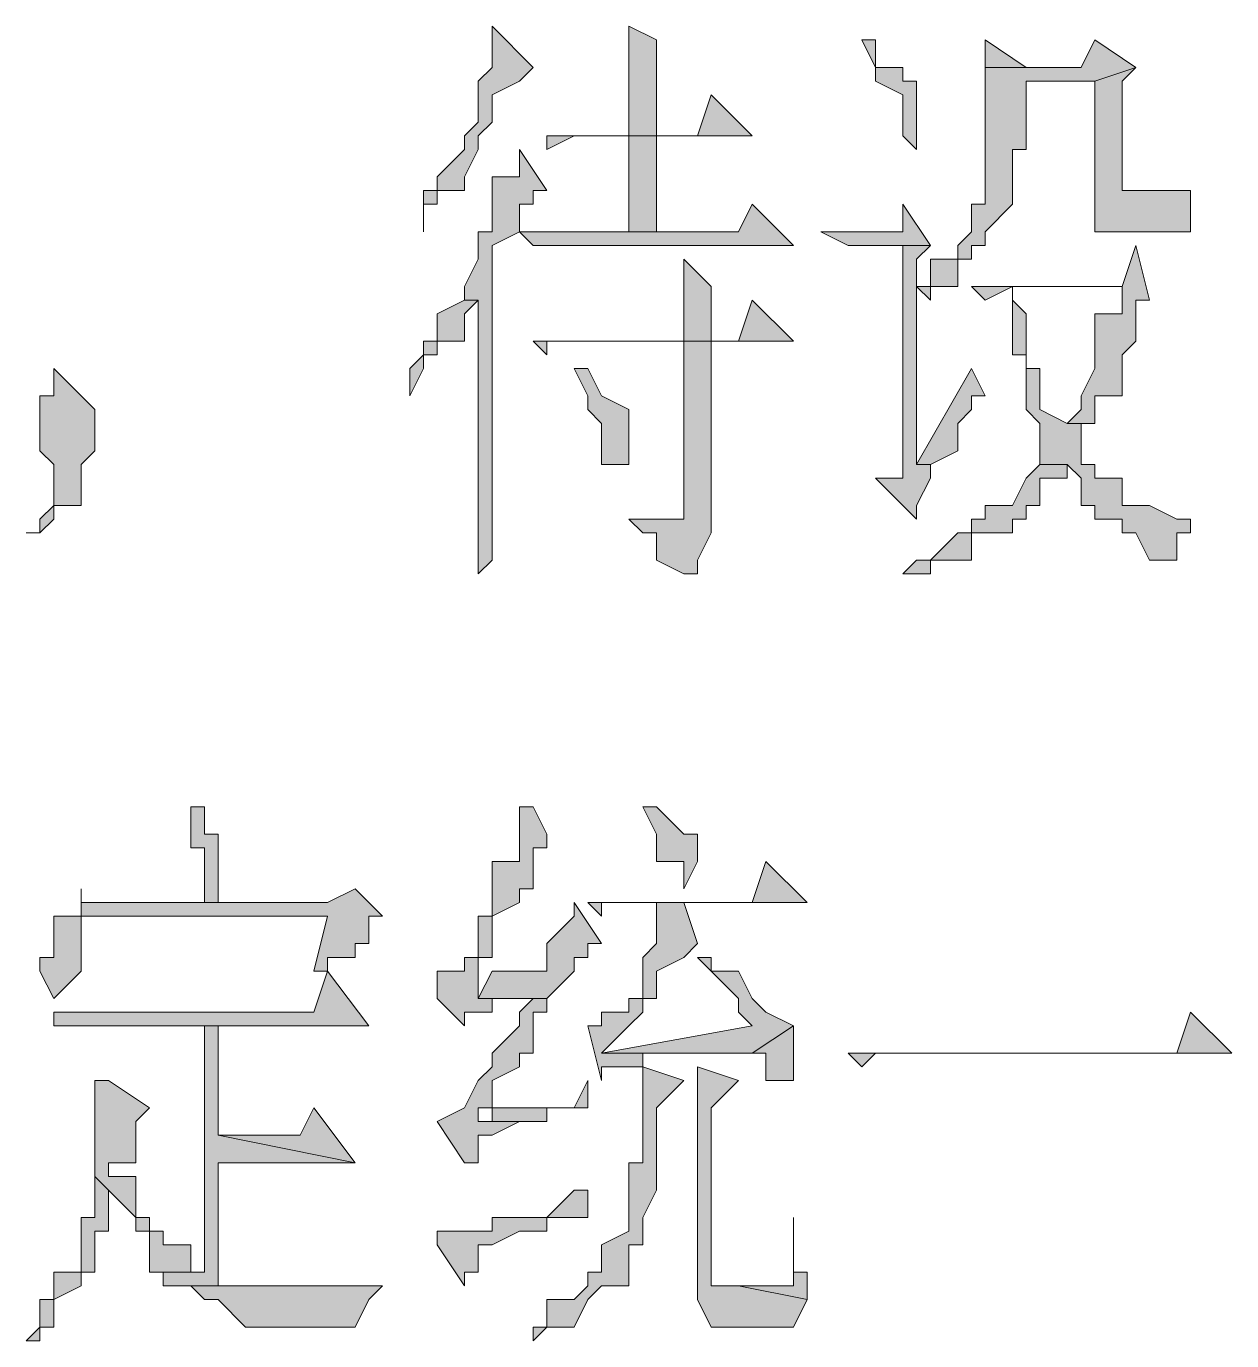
# Model space of a CAD drawing. Header units: millimetres. Extents: x 20 to 821, y 1 to 1134.
# Drawn here: x 672.48 to 688.32, y 529.88 to 547.16 of the extents above; entities that cross this region are included whole.
import ezdxf

# ---------------------------------------------------------------- set-up
doc = ezdxf.new("R2010")
doc.units = ezdxf.units.MM
doc.layers.add('1', color=7, linetype='Continuous')

msp = doc.modelspace()

# ---------------------------------------------------------------- hatches: boundary and pattern name
h = msp.add_hatch(color=0)
h.dxf.hatch_style = 2
h.paths.add_polyline_path([(678.6, 547.161732), (678.6, 546.621732), (678.42, 546.441732), (678.42, 545.901732), (678.24, 545.721732), (678.24, 545.541732), (677.88, 545.181732), (677.88, 545.001732), (677.7, 545.001732), (677.7, 544.461732), (677.7, 544.821732), (677.88, 544.821732), (677.88, 545.001732), (678.24, 545.001732), (678.24, 545.181732), (678.42, 545.541732), (678.42, 545.721732), (678.6, 545.901732), (678.6, 546.261732), (678.96, 546.441732), (679.14, 546.621732)])
h = msp.add_hatch(color=0)
h.dxf.hatch_style = 2
h.paths.add_polyline_path([(680.4, 547.161732), (680.4, 545.721732), (680.76, 545.721732), (680.76, 546.981732)])
h = msp.add_hatch(color=0)
h.dxf.hatch_style = 2
h.paths.add_polyline_path([(683.64, 546.981732), (683.46, 546.981732), (683.64, 546.621732), (683.64, 546.441732), (684, 546.261732), (684, 545.721732), (684.18, 545.541732), (684.18, 546.441732), (684, 546.441732), (684, 546.621732), (683.64, 546.621732)])
h = msp.add_hatch(color=0)
h.dxf.hatch_style = 2
h.paths.add_polyline_path([(686.52, 546.981732), (686.34, 546.621732), (685.08, 546.621732), (685.08, 546.441732), (685.08, 544.821732), (684.9, 544.821732), (684.9, 544.461732), (684.72, 544.281732), (684.72, 544.101732), (684.36, 544.101732), (684.36, 543.741732), (684.18, 543.741732), (684.36, 543.561732), (684.36, 543.741732), (684.72, 543.741732), (684.72, 544.101732), (684.9, 544.101732), (684.9, 544.281732), (685.08, 544.281732), (685.08, 544.461732), (685.44, 544.821732), (685.44, 545.541732), (685.62, 545.541732), (685.62, 546.441732), (686.52, 546.441732), (687.06, 546.621732)])
h = msp.add_hatch(color=0)
h.dxf.hatch_style = 2
h.paths.add_polyline_path([(685.08, 546.981732), (685.08, 546.621732), (685.62, 546.621732)])
h = msp.add_hatch(color=0)
h.dxf.hatch_style = 2
h.paths.add_polyline_path([(687.06, 546.621732), (686.52, 546.441732), (686.52, 544.461732), (686.88, 544.461732), (687.78, 544.461732), (687.78, 544.821732), (687.78, 545.001732), (687.06, 545.001732), (686.88, 545.001732), (686.88, 545.181732), (686.88, 546.441732)])
h = msp.add_hatch(color=0)
h.dxf.hatch_style = 2
h.paths.add_polyline_path([(681.48, 546.261732), (681.3, 545.721732), (679.32, 545.721732), (679.32, 545.541732), (679.68, 545.721732), (682.02, 545.721732)])
h = msp.add_hatch(color=0)
h.dxf.hatch_style = 2
h.paths.add_polyline_path([(680.4, 544.461732), (680.76, 544.461732), (680.76, 545.721732), (680.4, 545.721732)])
h = msp.add_hatch(color=0)
h.dxf.hatch_style = 2
h.paths.add_polyline_path([(678.96, 545.541732), (678.96, 545.181732), (678.6, 545.181732), (678.6, 544.461732), (678.42, 544.461732), (678.42, 544.101732), (678.24, 543.741732), (678.24, 543.561732), (678.42, 543.561732), (678.42, 539.961732), (678.6, 540.141732), (678.6, 544.101732), (678.6, 544.281732), (678.96, 544.461732), (678.96, 544.821732), (679.14, 544.821732), (679.14, 545.001732), (679.32, 545.001732)])
h = msp.add_hatch(color=0)
h.dxf.hatch_style = 2
h.paths.add_polyline_path([(687.6, 545.001732), (687.06, 545.001732), (687.78, 545.001732)])
h = msp.add_hatch(color=0)
h.dxf.hatch_style = 2
h.paths.add_polyline_path([(682.02, 544.821732), (681.84, 544.461732), (678.96, 544.461732), (679.14, 544.281732), (682.56, 544.281732)])
h = msp.add_hatch(color=0)
h.dxf.hatch_style = 2
h.paths.add_polyline_path([(684, 544.821732), (684, 544.461732), (682.92, 544.461732), (683.28, 544.281732), (684.36, 544.281732)])
h = msp.add_hatch(color=0)
h.dxf.hatch_style = 2
h.paths.add_polyline_path([(684.36, 544.281732), (684, 544.281732), (684, 541.401732), (684, 541.221732), (683.64, 541.221732), (684.18, 540.681732), (684.18, 540.861732), (684.36, 541.221732), (684.36, 541.401732), (684.18, 541.401732), (684.18, 544.101732)])
h = msp.add_hatch(color=0)
h.dxf.hatch_style = 2
h.paths.add_polyline_path([(687.06, 544.281732), (686.88, 543.741732), (684.9, 543.741732), (686.88, 543.741732), (686.88, 543.381732), (686.52, 543.381732), (686.52, 542.661732), (686.34, 542.301732), (686.34, 542.121732), (686.16, 541.941732), (686.52, 541.941732), (686.52, 542.121732), (686.52, 542.301732), (686.88, 542.301732), (686.88, 542.841732), (687.06, 543.021732), (687.06, 543.561732), (687.24, 543.561732)])
h = msp.add_hatch(color=0)
h.dxf.hatch_style = 2
h.paths.add_polyline_path([(681.12, 544.101732), (681.12, 543.021732), (681.48, 543.021732), (681.48, 543.741732)])
h = msp.add_hatch(color=0)
h.dxf.hatch_style = 2
h.paths.add_polyline_path([(684.9, 543.741732), (685.08, 543.561732), (685.44, 543.741732), (686.88, 543.741732)])
h = msp.add_hatch(color=0)
h.dxf.hatch_style = 2
h.paths.add_polyline_path([(685.44, 543.741732), (685.44, 542.841732), (685.62, 542.841732), (685.62, 542.121732), (685.8, 541.941732), (685.8, 541.401732), (686.16, 541.401732), (686.34, 541.221732), (686.34, 540.861732), (686.52, 540.861732), (686.52, 540.681732), (686.88, 540.681732), (686.88, 540.501732), (687.06, 540.501732), (687.24, 540.141732), (687.6, 540.141732), (687.6, 540.501732), (687.78, 540.501732), (687.78, 540.681732), (687.6, 540.681732), (687.24, 540.861732), (686.88, 540.861732), (686.88, 541.221732), (686.52, 541.221732), (686.52, 541.401732), (686.34, 541.401732), (686.34, 541.581732), (686.34, 541.941732), (686.16, 541.941732), (685.8, 542.121732), (685.8, 542.661732), (685.62, 542.661732), (685.62, 543.381732), (685.44, 543.561732)])
h = msp.add_hatch(color=0)
h.dxf.hatch_style = 2
h.paths.add_polyline_path([(678.24, 543.561732), (677.88, 543.381732), (677.88, 543.021732), (677.7, 543.021732), (677.7, 542.841732), (677.52, 542.661732), (677.52, 542.301732), (677.7, 542.661732), (677.7, 542.841732), (677.88, 542.841732), (677.88, 543.021732), (678.24, 543.021732), (678.24, 543.381732), (678.42, 543.561732)])
h = msp.add_hatch(color=0)
h.dxf.hatch_style = 2
h.paths.add_polyline_path([(682.02, 543.561732), (681.84, 543.021732), (679.14, 543.021732), (679.32, 542.841732), (679.32, 543.021732), (681.12, 543.021732), (682.56, 543.021732)])
h = msp.add_hatch(color=0)
h.dxf.hatch_style = 2
h.paths.add_polyline_path([(681.48, 543.021732), (681.12, 543.021732), (681.12, 540.861732), (681.12, 540.681732), (680.4, 540.681732), (680.58, 540.501732), (680.76, 540.501732), (680.76, 540.141732), (681.12, 539.961732), (681.3, 539.961732), (681.3, 540.141732), (681.48, 540.501732)])
h = msp.add_hatch(color=0)
h.dxf.hatch_style = 2
h.paths.add_polyline_path([(672.84, 542.661732), (672.84, 542.301732), (672.66, 542.301732), (672.66, 541.581732), (672.84, 541.401732), (672.84, 540.861732), (672.66, 540.681732), (672.66, 540.501732), (672.48, 540.501732), (672.66, 540.501732), (672.84, 540.681732), (672.84, 540.861732), (673.2, 540.861732), (673.2, 541.401732), (673.38, 541.581732), (673.38, 542.121732), (673.2, 542.301732)])
h = msp.add_hatch(color=0)
h.dxf.hatch_style = 2
h.paths.add_polyline_path([(679.86, 542.661732), (679.68, 542.661732), (679.86, 542.301732), (679.86, 542.121732), (680.04, 541.941732), (680.04, 541.401732), (680.4, 541.401732), (680.4, 542.121732), (680.04, 542.301732)])
h = msp.add_hatch(color=0)
h.dxf.hatch_style = 2
h.paths.add_polyline_path([(684.9, 542.661732), (684.18, 541.401732), (684.36, 541.401732), (684.72, 541.581732), (684.72, 541.941732), (684.9, 542.121732), (684.9, 542.301732), (685.08, 542.301732)])
h = msp.add_hatch(color=0)
h.dxf.hatch_style = 2
h.paths.add_polyline_path([(685.8, 541.401732), (685.62, 541.221732), (685.44, 540.861732), (685.08, 540.861732), (685.08, 540.681732), (684.9, 540.681732), (684.9, 540.501732), (684.72, 540.501732), (684.36, 540.141732), (684.18, 540.141732), (684, 539.961732), (684.36, 539.961732), (684.36, 540.141732), (684.9, 540.141732), (684.9, 540.501732), (685.44, 540.501732), (685.44, 540.681732), (685.62, 540.681732), (685.62, 540.861732), (685.8, 540.861732), (685.8, 541.221732), (686.16, 541.221732), (686.16, 541.401732)])
h = msp.add_hatch(color=0)
h.dxf.hatch_style = 2
h.paths.add_polyline_path([(680.4, 540.681732), (681.12, 540.681732), (680.76, 540.681732)])
h = msp.add_hatch(color=0)
h.dxf.hatch_style = 2
h.paths.add_polyline_path([(674.64, 536.901732), (674.64, 536.361732), (674.82, 536.361732), (674.82, 535.641732), (675, 535.641732), (675, 536.541732), (674.82, 536.541732), (674.82, 536.901732)])
h = msp.add_hatch(color=0)
h.dxf.hatch_style = 2
h.paths.add_polyline_path([(679.14, 536.901732), (678.96, 536.901732), (678.96, 536.541732), (678.96, 536.181732), (678.6, 536.181732), (678.6, 535.461732), (678.42, 535.461732), (678.42, 534.921732), (678.24, 534.921732), (678.24, 534.741732), (677.88, 534.741732), (677.88, 534.381732), (678.24, 534.021732), (678.24, 534.201732), (678.42, 534.201732), (678.6, 534.201732), (678.6, 534.381732), (678.96, 534.381732), (679.32, 534.381732), (678.42, 534.381732), (678.42, 534.921732), (678.6, 534.921732), (678.6, 535.461732), (678.96, 535.641732), (678.96, 535.821732), (679.14, 535.821732), (679.14, 536.361732), (679.32, 536.361732), (679.32, 536.541732)])
h = msp.add_hatch(color=0)
h.dxf.hatch_style = 2
h.paths.add_polyline_path([(680.58, 536.901732), (680.76, 536.541732), (680.76, 536.181732), (681.12, 536.181732), (681.12, 535.821732), (681.3, 536.181732), (681.3, 536.541732), (681.12, 536.541732), (680.76, 536.901732)])
h = msp.add_hatch(color=0)
h.dxf.hatch_style = 2
h.paths.add_polyline_path([(682.2, 536.181732), (682.02, 535.641732), (679.86, 535.641732), (680.04, 535.461732), (680.04, 535.641732), (680.4, 535.641732), (682.74, 535.641732)])
h = msp.add_hatch(color=0)
h.dxf.hatch_style = 2
h.paths.add_polyline_path([(676.8, 535.821732), (676.44, 535.641732), (673.2, 535.641732), (673.2, 535.461732), (676.44, 535.461732), (676.26, 534.741732), (676.44, 534.741732), (676.44, 534.921732), (676.8, 534.921732), (676.8, 535.101732), (676.98, 535.101732), (676.98, 535.461732), (677.16, 535.461732)])
h = msp.add_hatch(color=0)
h.dxf.hatch_style = 2
h.paths.add_polyline_path([(673.2, 535.821732), (673.2, 535.461732), (673.2, 535.641732)])
h = msp.add_hatch(color=0)
h.dxf.hatch_style = 2
h.paths.add_polyline_path([(679.68, 535.641732), (679.68, 535.461732), (679.32, 535.101732), (679.32, 534.741732), (679.14, 534.741732), (678.6, 534.741732), (678.42, 534.381732), (679.32, 534.381732), (679.68, 534.741732), (679.68, 534.921732), (679.86, 534.921732), (679.86, 535.101732), (680.04, 535.101732)])
h = msp.add_hatch(color=0)
h.dxf.hatch_style = 2
h.paths.add_polyline_path([(681.12, 535.641732), (680.76, 535.641732), (680.76, 535.461732), (680.76, 535.101732), (680.58, 534.921732), (680.58, 534.381732), (680.4, 534.381732), (680.4, 534.201732), (680.04, 534.201732), (680.04, 534.021732), (679.86, 534.021732), (680.04, 533.301732), (680.04, 533.481732), (680.4, 533.481732), (680.58, 533.481732), (680.58, 533.661732), (680.76, 533.661732), (681.84, 533.661732), (680.04, 533.661732), (680.4, 534.021732), (680.58, 534.201732), (680.58, 534.381732), (680.76, 534.381732), (680.76, 534.741732), (681.12, 534.921732), (681.3, 535.101732)])
h = msp.add_hatch(color=0)
h.dxf.hatch_style = 2
h.paths.add_polyline_path([(673.2, 535.461732), (672.84, 535.461732), (672.84, 535.101732), (672.84, 534.921732), (672.66, 534.921732), (672.66, 534.741732), (672.84, 534.381732), (673.2, 534.741732), (673.2, 535.461732), (676.44, 535.461732)])
h = msp.add_hatch(color=0)
h.dxf.hatch_style = 2
h.paths.add_polyline_path([(681.48, 534.921732), (681.3, 534.921732), (681.48, 534.741732), (681.84, 534.381732), (681.84, 534.201732), (682.02, 534.021732), (680.04, 533.661732), (682.02, 533.661732), (682.56, 534.021732), (682.2, 534.201732), (682.02, 534.381732), (681.84, 534.741732), (681.48, 534.741732)])
h = msp.add_hatch(color=0)
h.dxf.hatch_style = 2
h.paths.add_polyline_path([(676.44, 534.741732), (676.26, 534.201732), (672.84, 534.201732), (672.84, 534.021732), (676.98, 534.021732)])
h = msp.add_hatch(color=0)
h.dxf.hatch_style = 2
h.paths.add_polyline_path([(679.32, 534.381732), (679.14, 534.381732), (678.96, 534.201732), (678.96, 534.021732), (678.6, 533.661732), (678.6, 533.481732), (678.42, 533.301732), (678.24, 532.941732), (677.88, 532.761732), (678.24, 532.221732), (678.42, 532.221732), (678.42, 532.581732), (678.6, 532.581732), (678.96, 532.761732), (679.14, 532.761732), (678.42, 532.761732), (678.42, 532.941732), (678.6, 532.941732), (678.6, 533.301732), (678.96, 533.481732), (678.96, 533.661732), (679.14, 533.661732), (679.14, 534.201732), (679.32, 534.201732)])
h = msp.add_hatch(color=0)
h.dxf.hatch_style = 2
h.paths.add_polyline_path([(687.78, 534.201732), (687.6, 533.661732), (683.28, 533.661732), (683.46, 533.481732), (683.64, 533.661732), (688.32, 533.661732)])
h = msp.add_hatch(color=0)
h.dxf.hatch_style = 2
h.paths.add_polyline_path([(675, 534.021732), (674.82, 534.021732), (674.82, 530.781732), (674.28, 530.781732), (674.28, 530.601732), (676.08, 530.601732), (675.72, 530.601732), (675, 530.601732), (675, 532.221732), (676.8, 532.221732), (675, 532.581732)])
h = msp.add_hatch(color=0)
h.dxf.hatch_style = 2
h.paths.add_polyline_path([(682.56, 534.021732), (682.02, 533.661732), (682.2, 533.661732), (682.2, 533.481732), (682.2, 533.301732), (682.56, 533.301732)])
h = msp.add_hatch(color=0)
h.dxf.hatch_style = 2
h.paths.add_polyline_path([(680.58, 533.481732), (680.58, 532.221732), (680.4, 532.221732), (680.4, 531.321732), (680.04, 531.141732), (680.04, 530.781732), (679.86, 530.781732), (679.86, 530.601732), (679.68, 530.421732), (679.32, 530.421732), (679.32, 530.061732), (679.14, 530.061732), (679.14, 529.881732), (679.32, 530.061732), (679.68, 530.061732), (679.86, 530.421732), (680.04, 530.601732), (680.4, 530.601732), (680.4, 530.781732), (680.4, 531.141732), (680.58, 531.141732), (680.58, 531.501732), (680.76, 531.861732), (680.76, 532.941732), (681.12, 533.301732)])
h = msp.add_hatch(color=0)
h.dxf.hatch_style = 2
h.paths.add_polyline_path([(681.3, 533.481732), (681.3, 530.421732), (681.48, 530.061732), (682.56, 530.061732), (682.74, 530.421732), (681.84, 530.601732), (681.48, 530.601732), (681.48, 530.781732), (681.48, 532.941732), (681.84, 533.301732)])
h = msp.add_hatch(color=0)
h.dxf.hatch_style = 2
h.paths.add_polyline_path([(673.56, 533.301732), (673.38, 533.301732), (673.38, 532.941732), (673.38, 532.041732), (673.56, 531.861732), (673.92, 531.501732), (673.92, 531.321732), (674.1, 531.321732), (674.1, 530.781732), (674.28, 530.781732), (674.82, 530.781732), (674.64, 530.781732), (674.64, 531.141732), (674.28, 531.141732), (674.28, 531.321732), (674.1, 531.321732), (674.1, 531.501732), (673.92, 531.501732), (673.92, 532.041732), (673.56, 532.041732), (673.56, 532.221732), (673.92, 532.221732), (673.92, 532.761732), (674.1, 532.941732)])
h = msp.add_hatch(color=0)
h.dxf.hatch_style = 2
h.paths.add_polyline_path([(679.86, 533.301732), (679.68, 532.941732), (678.6, 532.941732), (678.6, 532.761732), (678.42, 532.761732), (679.14, 532.761732), (679.32, 532.761732), (679.32, 532.941732), (679.86, 532.941732)])
h = msp.add_hatch(color=0)
h.dxf.hatch_style = 2
h.paths.add_polyline_path([(676.26, 532.941732), (676.08, 532.581732), (675, 532.581732), (676.8, 532.221732)])
h = msp.add_hatch(color=0)
h.dxf.hatch_style = 2
h.paths.add_polyline_path([(673.38, 532.041732), (673.38, 531.501732), (673.2, 531.501732), (673.2, 530.781732), (672.84, 530.781732), (672.84, 530.421732), (672.66, 530.421732), (672.66, 530.061732), (672.48, 529.881732), (672.66, 529.881732), (672.66, 530.061732), (672.84, 530.061732), (672.84, 530.421732), (673.2, 530.601732), (673.2, 530.781732), (673.38, 530.781732), (673.38, 531.141732), (673.38, 531.321732), (673.56, 531.321732), (673.56, 531.861732)])
h = msp.add_hatch(color=0)
h.dxf.hatch_style = 2
h.paths.add_polyline_path([(679.86, 531.861732), (679.68, 531.861732), (679.32, 531.501732), (678.6, 531.501732), (678.6, 531.321732), (677.88, 531.321732), (677.88, 531.141732), (678.24, 530.601732), (678.24, 530.781732), (678.42, 530.781732), (678.42, 531.141732), (678.6, 531.141732), (678.96, 531.321732), (679.32, 531.321732), (679.32, 531.501732), (679.86, 531.501732)])
h = msp.add_hatch(color=0)
h.dxf.hatch_style = 2
h.paths.add_polyline_path([(682.56, 531.501732), (682.56, 530.601732), (682.2, 530.601732), (681.84, 530.601732), (682.74, 530.421732), (682.74, 530.781732), (682.56, 530.781732)])
h = msp.add_hatch(color=0)
h.dxf.hatch_style = 2
h.paths.add_polyline_path([(677.16, 530.601732), (674.64, 530.601732), (674.82, 530.421732), (675, 530.421732), (675.36, 530.061732), (675.72, 530.061732), (676.8, 530.061732), (676.98, 530.421732)])

# ---------------------------------------------------------------- linework, layer by layer
at = {"layer": '1', "color": 0, "lineweight": 5}
for points in [[(678.6, 547.161732), (678.6, 546.621732), (678.42, 546.441732), (678.42, 545.901732), (678.24, 545.721732), (678.24, 545.541732), (677.88, 545.181732), (677.88, 545.001732), (677.7, 545.001732), (677.7, 544.461732), (677.7, 544.821732), (677.88, 544.821732), (677.88, 545.001732), (678.24, 545.001732), (678.24, 545.181732), (678.24, 545.181732), (678.42, 545.541732), (678.42, 545.721732), (678.6, 545.901732), (678.6, 546.261732), (678.96, 546.441732), (679.14, 546.621732), (678.6, 547.161732)], [(680.4, 547.161732), (680.4, 545.721732), (680.76, 545.721732), (680.76, 546.981732), (680.4, 547.161732)], [(683.64, 546.981732), (683.46, 546.981732), (683.64, 546.621732), (683.64, 546.441732), (684, 546.261732), (684, 545.721732), (684.18, 545.541732), (684.18, 546.441732), (684, 546.441732), (684, 546.621732), (683.64, 546.621732), (683.64, 546.981732)], [(686.52, 546.981732), (686.34, 546.621732), (685.08, 546.621732), (685.08, 546.441732), (685.08, 544.821732), (684.9, 544.821732), (684.9, 544.461732), (684.72, 544.281732), (684.72, 544.101732), (684.36, 544.101732), (684.36, 543.741732), (684.18, 543.741732), (684.36, 543.561732), (684.36, 543.741732), (684.72, 543.741732), (684.72, 544.101732), (684.9, 544.101732), (684.9, 544.281732), (685.08, 544.281732), (685.08, 544.461732), (685.44, 544.821732), (685.44, 545.541732), (685.62, 545.541732), (685.62, 546.441732), (686.52, 546.441732), (687.06, 546.621732), (686.52, 546.981732)], [(685.08, 546.981732), (685.08, 546.621732), (685.62, 546.621732), (685.08, 546.981732)], [(687.06, 546.621732), (686.52, 546.441732), (686.52, 544.461732), (686.88, 544.461732), (687.78, 544.461732), (687.78, 544.821732), (687.78, 545.001732), (687.06, 545.001732), (686.88, 545.001732), (686.88, 545.181732), (686.88, 546.441732), (687.06, 546.621732)], [(681.48, 546.261732), (681.3, 545.721732), (679.32, 545.721732), (679.32, 545.541732), (679.68, 545.721732), (682.02, 545.721732), (681.48, 546.261732)], [(680.4, 544.461732), (680.76, 544.461732), (680.76, 545.721732), (680.4, 545.721732), (680.4, 544.461732)], [(678.96, 545.541732), (678.96, 545.181732), (678.6, 545.181732), (678.6, 544.461732), (678.42, 544.461732), (678.42, 544.101732), (678.24, 543.741732), (678.24, 543.561732), (678.42, 543.561732), (678.42, 539.961732), (678.6, 540.141732), (678.6, 544.101732), (678.6, 544.281732), (678.96, 544.461732), (678.96, 544.821732), (679.14, 544.821732), (679.14, 545.001732), (679.32, 545.001732), (678.96, 545.541732)], [(687.6, 545.001732), (687.06, 545.001732), (687.78, 545.001732), (687.6, 545.001732)], [(682.02, 544.821732), (681.84, 544.461732), (678.96, 544.461732), (679.14, 544.281732), (682.56, 544.281732), (682.02, 544.821732)], [(684, 544.821732), (684, 544.461732), (682.92, 544.461732), (683.28, 544.281732), (684.36, 544.281732), (684, 544.821732)], [(684.36, 544.281732), (684, 544.281732), (684, 541.401732), (684, 541.221732), (683.64, 541.221732), (684.18, 540.681732), (684.18, 540.861732), (684.36, 541.221732), (684.36, 541.401732), (684.18, 541.401732), (684.18, 544.101732), (684.36, 544.281732)], [(687.06, 544.281732), (686.88, 543.741732), (684.9, 543.741732), (686.88, 543.741732), (686.88, 543.381732), (686.52, 543.381732), (686.52, 542.661732), (686.34, 542.301732), (686.34, 542.121732), (686.16, 541.941732), (686.52, 541.941732), (686.52, 542.121732), (686.52, 542.301732), (686.88, 542.301732), (686.88, 542.841732), (687.06, 543.021732), (687.06, 543.021732), (687.06, 543.561732), (687.24, 543.561732), (687.06, 544.281732)], [(681.12, 544.101732), (681.12, 543.021732), (681.48, 543.021732), (681.48, 543.741732), (681.12, 544.101732)], [(684.9, 543.741732), (685.08, 543.561732), (685.44, 543.741732), (686.88, 543.741732), (684.9, 543.741732)], [(685.44, 543.741732), (685.44, 542.841732), (685.62, 542.841732), (685.62, 542.121732), (685.8, 541.941732), (685.8, 541.401732), (686.16, 541.401732), (686.34, 541.221732), (686.34, 540.861732), (686.52, 540.861732), (686.52, 540.681732), (686.88, 540.681732), (686.88, 540.501732), (687.06, 540.501732), (687.24, 540.141732), (687.6, 540.141732), (687.6, 540.501732), (687.78, 540.501732), (687.78, 540.681732), (687.6, 540.681732), (687.24, 540.861732), (686.88, 540.861732), (686.88, 541.221732), (686.52, 541.221732), (686.52, 541.401732), (686.34, 541.401732), (686.34, 541.581732), (686.34, 541.941732), (686.16, 541.941732), (685.8, 542.121732), (685.8, 542.661732), (685.62, 542.661732), (685.62, 543.381732), (685.44, 543.561732), (685.44, 543.741732)], [(678.24, 543.561732), (677.88, 543.381732), (677.88, 543.021732), (677.7, 543.021732), (677.7, 542.841732), (677.52, 542.661732), (677.52, 542.301732), (677.7, 542.661732), (677.7, 542.841732), (677.88, 542.841732), (677.88, 543.021732), (678.24, 543.021732), (678.24, 543.381732), (678.42, 543.561732), (678.24, 543.561732)], [(682.02, 543.561732), (681.84, 543.021732), (679.14, 543.021732), (679.32, 542.841732), (679.32, 543.021732), (681.12, 543.021732), (682.56, 543.021732), (682.02, 543.561732)], [(681.48, 543.021732), (681.12, 543.021732), (681.12, 540.861732), (681.12, 540.681732), (680.4, 540.681732), (680.58, 540.501732), (680.76, 540.501732), (680.76, 540.141732), (681.12, 539.961732), (681.3, 539.961732), (681.3, 540.141732), (681.48, 540.501732), (681.48, 543.021732)], [(672.84, 542.661732), (672.84, 542.301732), (672.66, 542.301732), (672.66, 541.581732), (672.84, 541.401732), (672.84, 540.861732), (672.66, 540.681732), (672.66, 540.501732), (672.48, 540.501732), (672.66, 540.501732), (672.84, 540.681732), (672.84, 540.861732), (673.2, 540.861732), (673.2, 541.401732), (673.38, 541.581732), (673.38, 542.121732), (673.2, 542.301732), (672.84, 542.661732)], [(679.86, 542.661732), (679.68, 542.661732), (679.86, 542.301732), (679.86, 542.121732), (680.04, 541.941732), (680.04, 541.401732), (680.4, 541.401732), (680.4, 542.121732), (680.04, 542.301732), (679.86, 542.661732)], [(684.9, 542.661732), (684.18, 541.401732), (684.36, 541.401732), (684.72, 541.581732), (684.72, 541.941732), (684.9, 542.121732), (684.9, 542.301732), (685.08, 542.301732), (684.9, 542.661732)], [(685.8, 541.401732), (685.62, 541.221732), (685.44, 540.861732), (685.08, 540.861732), (685.08, 540.681732), (684.9, 540.681732), (684.9, 540.501732), (684.72, 540.501732), (684.36, 540.141732), (684.18, 540.141732), (684, 539.961732), (684.36, 539.961732), (684.36, 540.141732), (684.9, 540.141732), (684.9, 540.501732), (685.44, 540.501732), (685.44, 540.681732), (685.62, 540.681732), (685.62, 540.861732), (685.8, 540.861732), (685.8, 541.221732), (686.16, 541.221732), (686.16, 541.401732), (685.8, 541.401732)], [(680.4, 540.681732), (681.12, 540.681732), (680.76, 540.681732), (680.4, 540.681732)], [(674.64, 536.901732), (674.64, 536.361732), (674.82, 536.361732), (674.82, 535.641732), (675, 535.641732), (675, 536.541732), (674.82, 536.541732), (674.82, 536.901732), (674.64, 536.901732)], [(679.14, 536.901732), (678.96, 536.901732), (678.96, 536.541732), (678.96, 536.181732), (678.6, 536.181732), (678.6, 535.461732), (678.42, 535.461732), (678.42, 534.921732), (678.24, 534.921732), (678.24, 534.741732), (677.88, 534.741732), (677.88, 534.381732), (678.24, 534.021732), (678.24, 534.201732), (678.42, 534.201732), (678.6, 534.201732), (678.6, 534.381732), (678.96, 534.381732), (679.32, 534.381732), (678.42, 534.381732), (678.42, 534.921732), (678.6, 534.921732), (678.6, 535.461732), (678.96, 535.641732), (678.96, 535.821732), (679.14, 535.821732), (679.14, 536.361732), (679.32, 536.361732), (679.32, 536.541732), (679.14, 536.901732)], [(680.58, 536.901732), (680.76, 536.541732), (680.76, 536.181732), (681.12, 536.181732), (681.12, 535.821732), (681.3, 536.181732), (681.3, 536.541732), (681.12, 536.541732), (680.76, 536.901732), (680.58, 536.901732)], [(682.2, 536.181732), (682.02, 535.641732), (679.86, 535.641732), (680.04, 535.461732), (680.04, 535.641732), (680.4, 535.641732), (682.74, 535.641732), (682.2, 536.181732)], [(676.8, 535.821732), (676.44, 535.641732), (673.2, 535.641732), (673.2, 535.461732), (676.44, 535.461732), (676.26, 534.741732), (676.44, 534.741732), (676.44, 534.921732), (676.8, 534.921732), (676.8, 535.101732), (676.98, 535.101732), (676.98, 535.461732), (677.16, 535.461732), (676.8, 535.821732)], [(673.2, 535.821732), (673.2, 535.461732), (673.2, 535.641732), (673.2, 535.821732)], [(679.68, 535.641732), (679.68, 535.461732), (679.32, 535.101732), (679.32, 534.741732), (679.14, 534.741732), (678.6, 534.741732), (678.42, 534.381732), (679.32, 534.381732), (679.68, 534.741732), (679.68, 534.921732), (679.86, 534.921732), (679.86, 535.101732), (680.04, 535.101732), (679.68, 535.641732)], [(681.12, 535.641732), (680.76, 535.641732), (680.76, 535.461732), (680.76, 535.101732), (680.58, 534.921732), (680.58, 534.381732), (680.4, 534.381732), (680.4, 534.201732), (680.04, 534.201732), (680.04, 534.021732), (679.86, 534.021732), (680.04, 533.301732), (680.04, 533.481732), (680.4, 533.481732), (680.58, 533.481732), (680.58, 533.661732), (680.76, 533.661732), (680.76, 533.661732), (681.84, 533.661732), (680.04, 533.661732), (680.4, 534.021732), (680.58, 534.201732), (680.58, 534.381732), (680.76, 534.381732), (680.76, 534.741732), (681.12, 534.921732), (681.3, 535.101732), (681.12, 535.641732)], [(673.2, 535.461732), (672.84, 535.461732), (672.84, 535.101732), (672.84, 534.921732), (672.66, 534.921732), (672.66, 534.741732), (672.84, 534.381732), (673.2, 534.741732), (673.2, 535.461732), (676.44, 535.461732), (673.2, 535.461732)], [(681.48, 534.921732), (681.3, 534.921732), (681.48, 534.741732), (681.84, 534.381732), (681.84, 534.201732), (682.02, 534.021732), (680.04, 533.661732), (682.02, 533.661732), (682.56, 534.021732), (682.2, 534.201732), (682.02, 534.381732), (681.84, 534.741732), (681.48, 534.741732), (681.48, 534.921732)], [(676.44, 534.741732), (676.26, 534.201732), (672.84, 534.201732), (672.84, 534.021732), (676.98, 534.021732), (676.44, 534.741732)], [(679.32, 534.381732), (679.14, 534.381732), (678.96, 534.201732), (678.96, 534.021732), (678.6, 533.661732), (678.6, 533.481732), (678.42, 533.301732), (678.24, 532.941732), (677.88, 532.761732), (678.24, 532.221732), (678.42, 532.221732), (678.42, 532.581732), (678.6, 532.581732), (678.96, 532.761732), (679.14, 532.761732), (679.14, 532.761732), (678.42, 532.761732), (678.42, 532.941732), (678.6, 532.941732), (678.6, 533.301732), (678.96, 533.481732), (678.96, 533.661732), (679.14, 533.661732), (679.14, 534.201732), (679.32, 534.201732), (679.32, 534.381732)], [(687.78, 534.201732), (687.6, 533.661732), (683.28, 533.661732), (683.46, 533.481732), (683.64, 533.661732), (688.32, 533.661732), (687.78, 534.201732)], [(675, 534.021732), (674.82, 534.021732), (674.82, 530.781732), (674.28, 530.781732), (674.28, 530.601732), (676.08, 530.601732), (675.72, 530.601732), (675, 530.601732), (675, 532.221732), (676.8, 532.221732), (675, 532.581732), (675, 534.021732)], [(682.56, 534.021732), (682.02, 533.661732), (682.2, 533.661732), (682.2, 533.481732), (682.2, 533.301732), (682.56, 533.301732), (682.56, 534.021732)], [(680.58, 533.481732), (680.58, 532.221732), (680.4, 532.221732), (680.4, 531.321732), (680.04, 531.141732), (680.04, 530.781732), (679.86, 530.781732), (679.86, 530.601732), (679.68, 530.421732), (679.32, 530.421732), (679.32, 530.061732), (679.32, 530.061732), (679.14, 530.061732), (679.14, 529.881732), (679.32, 530.061732), (679.68, 530.061732), (679.86, 530.421732), (680.04, 530.601732), (680.4, 530.601732), (680.4, 530.781732), (680.4, 531.141732), (680.58, 531.141732), (680.58, 531.501732), (680.76, 531.861732), (680.76, 532.941732), (681.12, 533.301732), (680.58, 533.481732)], [(681.3, 533.481732), (681.3, 530.421732), (681.48, 530.061732), (682.56, 530.061732), (682.74, 530.421732), (681.84, 530.601732), (681.48, 530.601732), (681.48, 530.781732), (681.48, 532.941732), (681.84, 533.301732), (681.3, 533.481732)], [(673.56, 533.301732), (673.38, 533.301732), (673.38, 532.941732), (673.38, 532.041732), (673.56, 531.861732), (673.92, 531.501732), (673.92, 531.321732), (674.1, 531.321732), (674.1, 530.781732), (674.28, 530.781732), (674.82, 530.781732), (674.64, 530.781732), (674.64, 531.141732), (674.28, 531.141732), (674.28, 531.321732), (674.1, 531.321732), (674.1, 531.501732), (673.92, 531.501732), (673.92, 532.041732), (673.56, 532.041732), (673.56, 532.221732), (673.92, 532.221732), (673.92, 532.761732), (674.1, 532.941732), (673.56, 533.301732)], [(679.86, 533.301732), (679.68, 532.941732), (678.6, 532.941732), (678.6, 532.761732), (678.42, 532.761732), (679.14, 532.761732), (679.32, 532.761732), (679.32, 532.941732), (679.86, 532.941732), (679.86, 533.301732)], [(676.26, 532.941732), (676.08, 532.581732), (675, 532.581732), (676.8, 532.221732), (676.26, 532.941732)], [(673.38, 532.041732), (673.38, 531.501732), (673.2, 531.501732), (673.2, 530.781732), (672.84, 530.781732), (672.84, 530.421732), (672.66, 530.421732), (672.66, 530.061732), (672.48, 529.881732), (672.66, 529.881732), (672.66, 530.061732), (672.84, 530.061732), (672.84, 530.421732), (673.2, 530.601732), (673.2, 530.781732), (673.38, 530.781732), (673.38, 531.141732), (673.38, 531.321732), (673.56, 531.321732), (673.56, 531.861732), (673.38, 532.041732)], [(679.86, 531.861732), (679.68, 531.861732), (679.32, 531.501732), (678.6, 531.501732), (678.6, 531.321732), (677.88, 531.321732), (677.88, 531.141732), (678.24, 530.601732), (678.24, 530.781732), (678.42, 530.781732), (678.42, 531.141732), (678.6, 531.141732), (678.96, 531.321732), (679.32, 531.321732), (679.32, 531.501732), (679.86, 531.501732), (679.86, 531.861732)], [(682.56, 531.501732), (682.56, 530.601732), (682.2, 530.601732), (681.84, 530.601732), (682.74, 530.421732), (682.74, 530.781732), (682.56, 530.781732), (682.56, 531.501732)], [(677.16, 530.601732), (674.64, 530.601732), (674.82, 530.421732), (675, 530.421732), (675.36, 530.061732), (675.72, 530.061732), (675.72, 530.061732), (676.8, 530.061732), (676.98, 530.421732), (677.16, 530.601732)]]:
    msp.add_lwpolyline(points, dxfattribs=at)

doc.saveas('drawing.dxf')
